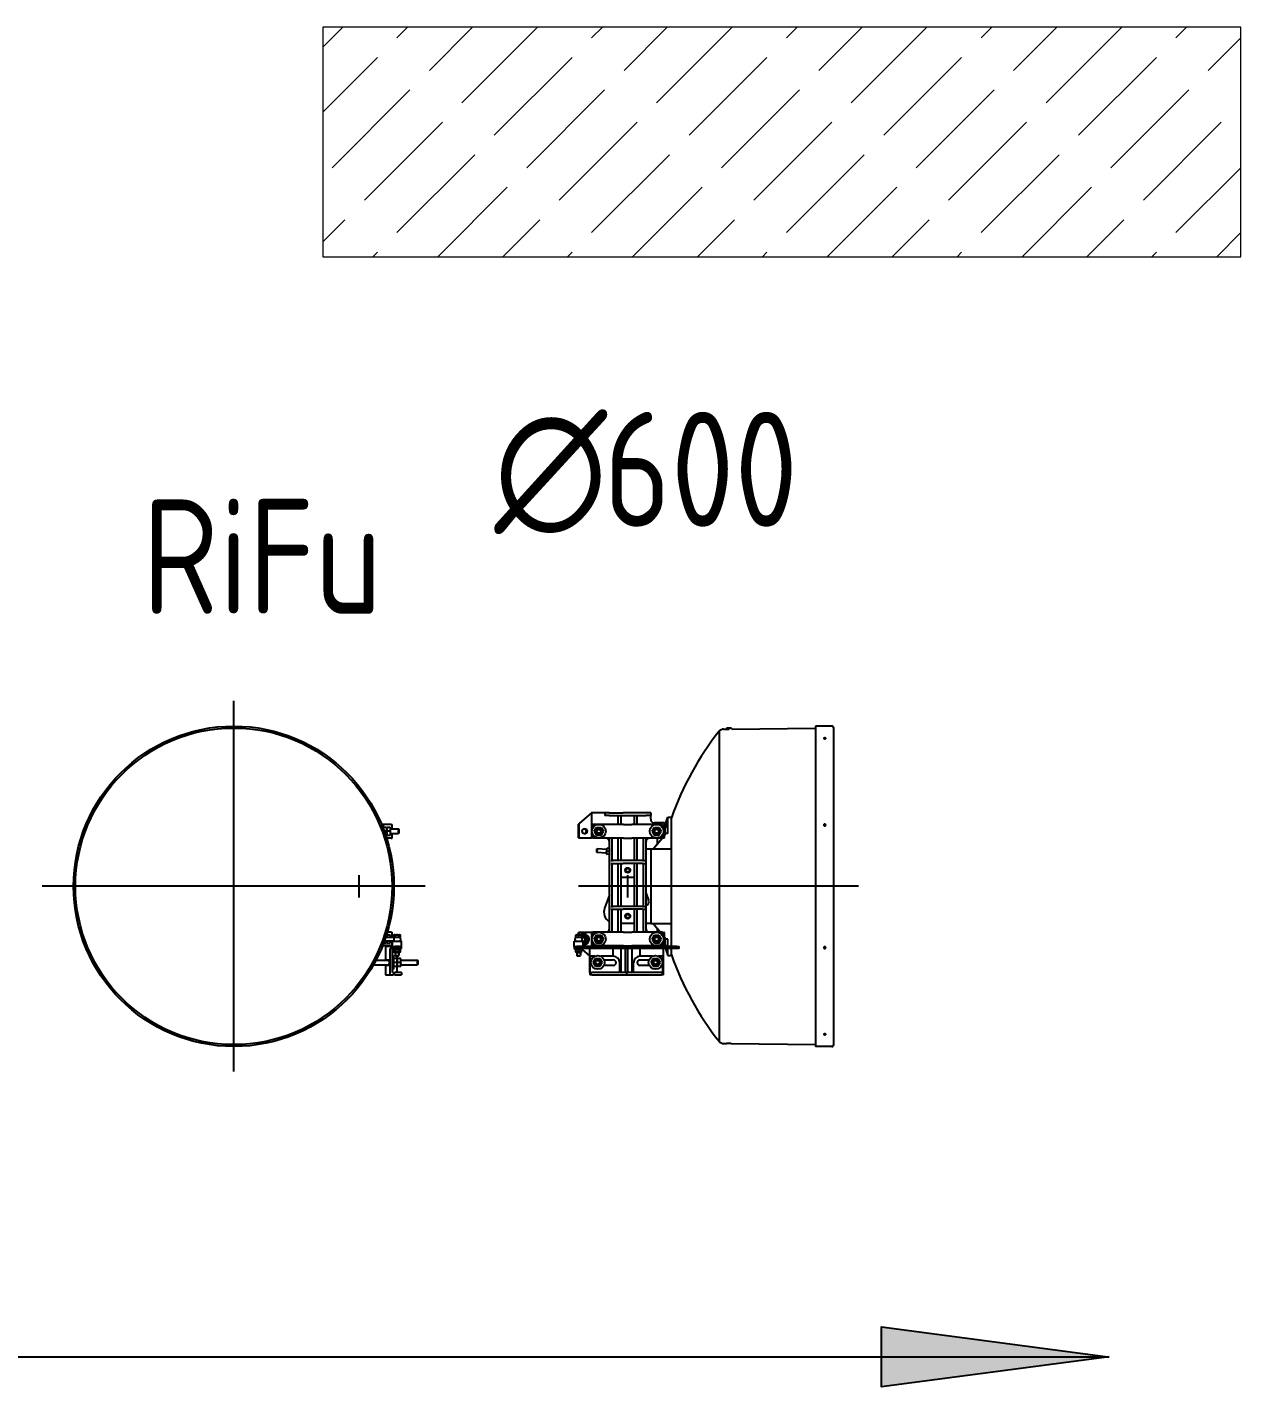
# Model space of a CAD drawing. Header units: millimetres. Extents: x -139278 to 641613, y -260926 to 217780.
# Drawn here: x 46823 to 49467, y 16620 to 19582 of the extents above; entities that cross this region are included whole.
import ezdxf

# ---------------------------------------------------------------- set-up
doc = ezdxf.new("R2010")
doc.units = ezdxf.units.MM
doc.layers.add('00_Legende', color=7, linetype='Continuous', lineweight=18)
doc.styles.add('ISOCP', font='ISOCP', dxfattribs={"width": 0.9})

msp = doc.modelspace()

# ---------------------------------------------------------------- hatches: boundary and pattern name
h = msp.add_hatch(color=256)
h.paths.add_polyline_path([(48684.019, 16619.988), (48684.019, 16685.288), (49176.9, 16685.288), (49179.719, 16685.288)])
h.paths.add_polyline_path([(49176.9, 16685.288), (48684.019, 16685.288), (48684.019, 16750.588)])
at = {"layer": '00_Legende'}
h = msp.add_hatch(dxfattribs=at)
h.set_pattern_fill('ACAD_ISO02W100', color=256, scale=20, angle=45, style=0)
h.set_pattern_definition([(45, (39284.24, 749.76), (-70.7107, 70.7107), [240, -60])])
h.paths.add_polyline_path([(49466.744, 19582.262), (47466.744, 19582.262), (47466.744, 19082.262), (49466.744, 19082.262)])

# ---------------------------------------------------------------- linework, layer by layer
for p, q in [((47272.713, 17306.637), (47272.713, 18114.473)), ((48330.105, 18048.133), (48330.105, 17372.712)), ((48339.583, 18052.923), (48346.5, 18052.989)), ((48345.59, 18053), (48345.59, 18053.5)), ((48352.803, 18053), (48345.59, 18053)), ((48346.64, 18052.988), (48346.64, 18053)), ((48356.09, 18055), (48347.09, 18055)), ((48351.5, 18053), (48351.5, 18053)), ((48357.589, 18053.095), (48540, 18054.838)), ((48357.59, 18053.095), (48357.59, 18053.5)), ((48540, 18059.422), (48540, 17843.979)), ((48575.943, 18059.422), (48540, 18059.422)), ((48579.998, 17365.477), (48579.998, 18055.368)), ((48052.059, 17870.422), (48025.421, 17847.061)), ((48052.861, 17870.422), (48052.059, 17870.422)), ((48052.861, 17821.922), (48052.861, 17870.422)), ((48081.059, 17870.422), (48052.861, 17870.422)), ((48081.059, 17870.422), (48081.059, 17864.422)), ((48090.916, 17870.422), (48081.059, 17870.422)), ((48090.916, 17864.422), (48081.059, 17864.422)), ((48090.916, 17870.422), (48121.417, 17870.422)), ((48090.916, 17864.422), (48121.417, 17864.422)), ((48110.459, 17845.422), (48110.459, 17864.422)), ((48116.459, 17845.422), (48116.459, 17864.422)), ((48140.701, 17870.422), (48121.417, 17870.422)), ((48121.417, 17864.422), (48140.701, 17864.422)), ((48171.203, 17870.422), (48140.701, 17870.422)), ((48140.701, 17864.422), (48171.203, 17864.422)), ((48145.659, 17845.422), (48145.659, 17864.422)), ((48151.659, 17845.422), (48151.659, 17864.422)), ((48181.059, 17870.422), (48171.203, 17870.422)), ((48181.059, 17864.422), (48171.203, 17864.422)), ((48181.059, 17870.422), (48181.059, 17864.422)), ((48181.059, 17856.422), (48181.059, 17864.422)), ((47595.713, 17845.422), (47594.546, 17845.422)), ((47595.713, 17845.422), (47598.213, 17845.422)), ((47595.713, 17842.604), (47595.713, 17845.422)), ((47615.602, 17845.422), (47598.213, 17845.422)), ((47598.213, 17845.422), (47598.213, 17836.322)), ((47598.213, 17838.072), (47598.705, 17838.925)), ((47598.705, 17838.925), (47599.465, 17838.925)), ((47604.962, 17838.925), (47599.465, 17838.925)), ((47604.962, 17838.925), (47605.721, 17838.925)), ((47606.213, 17838.072), (47605.721, 17838.925)), ((47606.213, 17838.072), (47606.705, 17838.925)), ((47606.213, 17822.772), (47606.213, 17838.072)), ((47606.213, 17822.772), (47606.213, 17838.072)), ((47606.705, 17838.925), (47607.465, 17838.925)), ((47612.962, 17838.925), (47607.465, 17838.925)), ((47612.962, 17838.925), (47613.721, 17838.925)), ((47614.213, 17838.072), (47613.721, 17838.925)), ((47614.213, 17822.772), (47614.213, 17838.072)), ((47614.213, 17835.422), (47631.463, 17835.422)), ((47615.602, 17845.422), (47618.013, 17845.422)), ((47618.013, 17835.422), (47618.013, 17845.422)), ((47632.213, 17834.672), (47631.463, 17835.422)), ((47631.463, 17825.422), (47631.463, 17835.422)), ((47632.213, 17834.672), (47632.213, 17826.172)), ((48025.421, 17847.061), (48023.832, 17845.668)), ((48023.832, 17815.922), (48023.832, 17845.668)), ((48025.421, 17815.922), (48025.421, 17847.061)), ((48084.932, 17845.422), (48055.059, 17845.422)), ((48055.059, 17837.906), (48055.059, 17845.422)), ((48058.242, 17830.422), (48063.151, 17838.925)), ((48063.151, 17838.925), (48072.968, 17838.925)), ((48072.968, 17838.925), (48077.877, 17830.422)), ((48089.932, 17845.422), (48084.932, 17845.422)), ((48122.059, 17845.422), (48089.932, 17845.422)), ((48122.059, 17845.422), (48140.059, 17845.422)), ((48172.187, 17845.422), (48140.059, 17845.422)), ((48177.187, 17845.422), (48172.187, 17845.422)), ((48207.059, 17845.422), (48177.187, 17845.422)), ((48184.242, 17830.422), (48189.151, 17838.925)), ((48211.059, 17848.422), (48189.059, 17848.422)), ((48189.151, 17838.925), (48198.968, 17838.925)), ((48198.968, 17838.925), (48203.877, 17830.422)), ((48207.059, 17837.906), (48207.059, 17845.422)), ((48211.059, 17815.922), (48211.059, 17848.422)), ((48211.059, 17843.922), (48212.667, 17843.922)), ((48212.667, 17843.922), (48218.059, 17860.922)), ((48212.667, 17822.808), (48212.667, 17843.922)), ((48218.059, 17825.493), (48218.059, 17860.922)), ((48218.059, 17860.922), (48223.436, 17860.922)), ((48223.436, 17860.922), (48223.436, 17860.733)), ((48226.059, 17860.733), (48223.436, 17860.733)), ((48226.059, 17825.493), (48226.059, 17860.733)), ((48540, 17843.979), (48540, 17361.422)), ((47604.962, 17830.422), (47600.434, 17830.422)), ((47603.424, 17821.92), (47604.962, 17821.92)), ((47604.962, 17821.92), (47605.721, 17821.92)), ((47615.602, 17815.422), (47605.544, 17815.422)), ((47606.213, 17822.772), (47605.721, 17821.92)), ((47606.213, 17822.772), (47606.705, 17821.92)), ((47606.705, 17821.92), (47607.465, 17821.92)), ((47612.962, 17830.422), (47607.465, 17830.422)), ((47607.465, 17821.92), (47612.962, 17821.92)), ((47612.962, 17821.92), (47613.721, 17821.92)), ((47614.213, 17822.772), (47613.721, 17821.92)), ((47614.213, 17825.422), (47631.463, 17825.422)), ((47615.602, 17815.422), (47618.013, 17815.422)), ((47618.013, 17815.422), (47618.013, 17825.422)), ((47632.213, 17826.172), (47631.463, 17825.422)), ((48023.832, 17815.922), (48025.421, 17815.922)), ((48025.421, 17815.922), (48052.163, 17815.922)), ((48055.059, 17821.922), (48052.163, 17821.922)), ((48052.163, 17821.922), (48052.163, 17815.922)), ((48055.059, 17815.922), (48052.163, 17815.922)), ((48055.059, 17815.422), (48055.059, 17822.939)), ((48084.932, 17815.422), (48055.059, 17815.422)), ((48058.242, 17830.422), (48063.151, 17821.92)), ((48063.151, 17821.92), (48072.968, 17821.92)), ((48072.968, 17821.92), (48077.877, 17830.422)), ((48089.932, 17815.422), (48084.932, 17815.422)), ((48122.059, 17815.422), (48089.932, 17815.422)), ((48091.059, 17610.422), (48091.059, 17815.422)), ((48097.059, 17766.422), (48097.059, 17815.422)), ((48110.459, 17766.422), (48110.459, 17815.422)), ((48116.459, 17766.422), (48116.459, 17815.422)), ((48122.059, 17815.422), (48140.059, 17815.422)), ((48172.187, 17815.422), (48140.059, 17815.422)), ((48145.659, 17766.422), (48145.659, 17815.422)), ((48151.659, 17766.422), (48151.659, 17815.422)), ((48165.059, 17766.422), (48165.059, 17815.422)), ((48171.059, 17610.422), (48171.059, 17815.422)), ((48177.187, 17815.422), (48172.187, 17815.422)), ((48207.059, 17815.422), (48177.187, 17815.422)), ((48184.242, 17830.422), (48189.151, 17821.92)), ((48206.462, 17815.422), (48186.216, 17791.322)), ((48189.151, 17821.92), (48198.968, 17821.92)), ((48196.059, 17803.039), (48196.059, 17815.422)), ((48198.968, 17821.92), (48203.877, 17830.422)), ((48207.059, 17815.422), (48207.059, 17822.939)), ((48210.059, 17821.922), (48207.059, 17821.922)), ((48207.059, 17815.922), (48210.059, 17815.922)), ((48210.059, 17815.922), (48210.059, 17821.922)), ((48210.059, 17815.922), (48211.059, 17815.922)), ((48214.922, 17825.493), (48211.059, 17820.895)), ((48218.059, 17825.493), (48214.922, 17825.493)), ((48226.059, 17791.322), (48226.059, 17825.493)), ((48063.434, 17784.909), (48063.923, 17791.892)), ((48063.434, 17784.909), (48063.898, 17784.375)), ((48064.456, 17792.356), (48063.898, 17784.375)), ((48084.648, 17782.924), (48063.898, 17784.375)), ((48063.923, 17791.892), (48064.456, 17792.356)), ((48085.206, 17790.905), (48064.456, 17792.356)), ((48084.532, 17781.278), (48085.321, 17792.551)), ((48084.532, 17781.278), (48084.964, 17780.394)), ((48084.964, 17780.394), (48085.543, 17780.354)), ((48085.321, 17792.551), (48085.871, 17793.366)), ((48089.887, 17780.05), (48085.543, 17780.354)), ((48085.871, 17793.366), (48086.45, 17793.326)), ((48090.341, 17786.536), (48085.996, 17786.84)), ((48090.794, 17793.022), (48086.45, 17793.326)), ((48089.887, 17780.05), (48090.467, 17780.01)), ((48091.017, 17780.825), (48090.467, 17780.01)), ((48090.794, 17793.022), (48091.059, 17793.003)), ((48091.059, 17781.434), (48090.818, 17777.982)), ((48091.059, 17777.965), (48090.818, 17777.982)), ((48181.059, 17791.322), (48171.059, 17791.322)), ((48181.059, 17791.322), (48181.059, 17629.522)), ((48226.059, 17791.322), (48181.059, 17791.322)), ((48226.059, 17629.522), (48226.059, 17791.322)), ((48094.078, 17766.422), (48094.059, 17766.422)), ((48094.059, 17760.422), (48094.078, 17760.422)), ((48094.078, 17766.422), (48099.22, 17766.422)), ((48094.078, 17760.422), (48099.22, 17760.422)), ((48097.059, 17666.422), (48097.059, 17760.422)), ((48121.417, 17766.422), (48099.22, 17766.422)), ((48099.22, 17760.422), (48121.417, 17760.422)), ((48110.459, 17666.422), (48110.459, 17760.422)), ((48116.459, 17666.422), (48116.459, 17760.422)), ((48140.701, 17766.422), (48121.417, 17766.422)), ((48140.701, 17760.422), (48121.417, 17760.422)), ((48162.899, 17766.422), (48140.701, 17766.422)), ((48162.899, 17760.422), (48140.701, 17760.422)), ((48145.659, 17666.422), (48145.659, 17760.422)), ((48151.659, 17666.422), (48151.659, 17760.422)), ((48162.899, 17766.422), (48168.041, 17766.422)), ((48162.899, 17760.422), (48168.041, 17760.422)), ((48165.059, 17666.422), (48165.059, 17760.422)), ((48168.059, 17766.422), (48168.041, 17766.422)), ((48168.059, 17760.422), (48168.041, 17760.422)), ((47545.285, 17734.44), (47545.285, 17686.405)), ((48116.459, 17730.422), (48145.659, 17730.422)), ((48130.452, 17734.44), (48130.452, 17686.405)), ((47690.017, 17710.422), (46855.41, 17710.422)), ((48634.057, 17710.422), (48023.832, 17710.422)), ((48091.059, 17691.9), (48080.567, 17663.073)), ((48171.059, 17694.587), (48176.238, 17680.503)), ((48094.078, 17666.422), (48094.059, 17666.422)), ((48094.059, 17660.422), (48094.078, 17660.422)), ((48094.078, 17666.422), (48099.22, 17666.422)), ((48094.078, 17660.422), (48099.22, 17660.422)), ((48097.059, 17610.422), (48097.059, 17660.422)), ((48121.417, 17666.422), (48099.22, 17666.422)), ((48099.22, 17660.422), (48121.417, 17660.422)), ((48110.459, 17610.422), (48110.459, 17660.422)), ((48116.459, 17610.422), (48116.459, 17660.422)), ((48140.701, 17666.422), (48121.417, 17666.422)), ((48140.701, 17660.422), (48121.417, 17660.422)), ((48162.899, 17666.422), (48140.701, 17666.422)), ((48162.899, 17660.422), (48140.701, 17660.422)), ((48145.659, 17610.422), (48145.659, 17660.422)), ((48151.659, 17610.422), (48151.659, 17660.422)), ((48162.899, 17666.422), (48168.041, 17666.422)), ((48162.899, 17660.422), (48168.041, 17660.422)), ((48165.059, 17610.422), (48165.059, 17660.422)), ((48168.059, 17666.422), (48168.041, 17666.422)), ((48168.059, 17660.422), (48168.041, 17660.422)), ((48116.459, 17630.422), (48145.659, 17630.422)), ((48181.059, 17629.522), (48171.059, 17629.522)), ((48181.059, 17629.522), (48226.059, 17629.522)), ((48186.216, 17629.522), (48202.262, 17610.422)), ((48226.059, 17595.352), (48226.059, 17629.522)), ((47621.531, 17598.923), (47603.423, 17598.923)), ((47605.067, 17603.925), (47605.721, 17603.925)), ((47606.213, 17603.072), (47605.721, 17603.925)), ((47606.213, 17603.072), (47606.705, 17603.925)), ((47606.213, 17598.923), (47606.213, 17603.072)), ((47606.213, 17603.072), (47606.213, 17598.923)), ((47606.705, 17603.925), (47607.465, 17603.925)), ((47615.602, 17610.422), (47607.08, 17610.422)), ((47612.962, 17603.925), (47607.465, 17603.925)), ((47612.962, 17603.925), (47613.721, 17603.925)), ((47614.213, 17603.072), (47613.721, 17603.925)), ((47614.213, 17598.923), (47614.213, 17603.072)), ((47614.213, 17600.422), (47620.952, 17600.422)), ((47615.602, 17610.422), (47618.013, 17610.422)), ((47618.013, 17600.422), (47618.013, 17610.422)), ((47621.959, 17604.473), (47620.952, 17603.892)), ((47620.952, 17599.773), (47620.952, 17603.892)), ((47620.952, 17599.773), (47624.702, 17599.773)), ((47635.22, 17599.173), (47621.681, 17599.173)), ((47621.959, 17604.473), (47628.459, 17604.473)), ((47622.759, 17599.773), (47622.759, 17599.173)), ((47624.702, 17599.773), (47624.702, 17603.892)), ((47624.702, 17599.773), (47632.216, 17599.773)), ((47628.459, 17604.473), (47634.959, 17604.473)), ((47632.216, 17599.773), (47632.216, 17603.892)), ((47632.216, 17599.773), (47635.967, 17599.773)), ((47634.159, 17599.773), (47634.159, 17599.173)), ((47634.959, 17604.473), (47635.967, 17603.892)), ((47635.237, 17599.173), (47635.22, 17599.173)), ((47635.967, 17599.773), (47635.967, 17603.892)), ((48023.628, 17599.173), (48017.327, 17599.173)), ((48017.605, 17604.473), (48030.605, 17604.473)), ((48017.605, 17604.473), (48017.605, 17603.892)), ((48017.605, 17599.773), (48017.605, 17603.892)), ((48017.605, 17599.773), (48024.105, 17599.773)), ((48018.405, 17599.773), (48018.405, 17599.173)), ((48030.883, 17599.173), (48023.628, 17599.173)), ((48025.421, 17609.922), (48023.832, 17609.922)), ((48023.832, 17604.473), (48023.832, 17609.922)), ((48024.105, 17599.773), (48024.105, 17603.892)), ((48024.105, 17599.773), (48030.605, 17599.773)), ((48052.163, 17609.922), (48025.421, 17609.922)), ((48025.421, 17604.473), (48025.421, 17609.922)), ((48029.805, 17599.773), (48029.805, 17599.173)), ((48030.605, 17604.473), (48030.605, 17603.892)), ((48030.605, 17599.773), (48030.605, 17603.892)), ((48031.033, 17598.923), (48034.332, 17598.923)), ((48034.832, 17603.423), (48034.79, 17603.423)), ((48034.935, 17602.412), (48035.241, 17602.412)), ((48035.297, 17606.423), (48034.945, 17606.423)), ((48041.141, 17598.21), (48041.447, 17598.21)), ((48055.059, 17609.922), (48052.163, 17609.922)), ((48052.163, 17609.922), (48052.163, 17603.922)), ((48052.163, 17603.922), (48055.059, 17603.922)), ((48052.861, 17579.673), (48052.861, 17603.922)), ((48084.932, 17610.422), (48055.059, 17610.422)), ((48055.059, 17602.906), (48055.059, 17610.422)), ((48058.242, 17595.422), (48063.151, 17603.925)), ((48063.151, 17603.925), (48072.968, 17603.925)), ((48072.968, 17603.925), (48077.877, 17595.422)), ((48089.932, 17610.422), (48084.932, 17610.422)), ((48122.059, 17610.422), (48089.932, 17610.422)), ((48122.059, 17610.422), (48140.059, 17610.422)), ((48172.187, 17610.422), (48140.059, 17610.422)), ((48177.187, 17610.422), (48172.187, 17610.422)), ((48207.059, 17610.422), (48177.187, 17610.422)), ((48184.242, 17595.422), (48189.151, 17603.925)), ((48189.151, 17603.925), (48198.968, 17603.925)), ((48196.059, 17610.422), (48196.059, 17617.805)), ((48198.968, 17603.925), (48203.877, 17595.422)), ((48207.059, 17602.906), (48207.059, 17610.422)), ((48207.059, 17609.922), (48210.059, 17609.922)), ((48207.059, 17603.922), (48210.059, 17603.922)), ((48210.059, 17609.922), (48210.059, 17603.922)), ((48211.059, 17609.922), (48210.059, 17609.922)), ((48211.059, 17579.673), (48211.059, 17609.922)), ((48211.059, 17599.95), (48214.922, 17595.352)), ((48212.667, 17579.673), (48212.667, 17598.037)), ((47596.598, 17580.422), (47598.213, 17580.422)), ((47598.213, 17584.523), (47598.213, 17580.422)), ((47615.602, 17580.422), (47598.213, 17580.422)), ((47599.131, 17586.92), (47599.465, 17586.92)), ((47599.465, 17586.92), (47604.962, 17586.92)), ((47621.531, 17590.923), (47600.617, 17590.923)), ((47603.459, 17579.673), (47603.459, 17550.173)), ((47618.459, 17579.673), (47603.459, 17579.673)), ((47604.962, 17586.92), (47605.721, 17586.92)), ((47606.213, 17587.772), (47605.721, 17586.92)), ((47606.213, 17587.772), (47606.213, 17590.923)), ((47606.213, 17590.923), (47606.213, 17587.772)), ((47606.213, 17587.772), (47606.705, 17586.92)), ((47606.705, 17586.92), (47607.465, 17586.92)), ((47607.465, 17586.92), (47612.962, 17586.92)), ((47612.962, 17586.92), (47613.721, 17586.92)), ((47613.518, 17517.673), (47613.518, 17574.673)), ((47619.652, 17574.673), (47613.518, 17574.673)), ((47614.213, 17587.772), (47613.721, 17586.92)), ((47614.213, 17587.772), (47614.213, 17590.923)), ((47614.213, 17590.422), (47618.459, 17590.422)), ((47615.602, 17580.422), (47618.013, 17580.422)), ((47618.013, 17580.422), (47618.013, 17590.422)), ((47618.459, 17590.673), (47638.459, 17590.673)), ((47618.459, 17579.673), (47618.459, 17590.673)), ((47619.214, 17579.673), (47618.459, 17579.673)), ((47618.618, 17522.673), (47618.618, 17574.673)), ((47619.652, 17579.673), (47619.214, 17579.673)), ((47619.652, 17579.673), (47624.553, 17579.673)), ((47624.553, 17574.673), (47619.652, 17574.673)), ((47620.459, 17573.073), (47620.459, 17574.673)), ((47636.459, 17573.073), (47620.459, 17573.073)), ((47622.809, 17573.073), (47620.952, 17572.001)), ((47620.952, 17567.646), (47620.952, 17572.001)), ((47622.809, 17566.573), (47620.952, 17567.646)), ((47622.809, 17566.573), (47634.109, 17566.573)), ((47624.459, 17566.573), (47624.459, 17559.94)), ((47633.459, 17579.673), (47624.553, 17579.673)), ((47633.459, 17574.673), (47624.553, 17574.673)), ((47624.705, 17567.646), (47624.705, 17572.001)), ((47632.213, 17567.646), (47632.213, 17572.001)), ((47632.459, 17566.573), (47632.459, 17559.94)), ((47633.459, 17579.673), (47638.459, 17579.673)), ((47638.459, 17574.673), (47633.459, 17574.673)), ((47634.109, 17573.073), (47635.967, 17572.001)), ((47634.109, 17566.573), (47635.967, 17567.646)), ((47635.967, 17567.646), (47635.967, 17572.001)), ((47636.459, 17573.073), (47636.459, 17574.673)), ((47638.459, 17579.673), (47638.459, 17590.673)), ((47638.459, 17574.673), (47638.459, 17579.673)), ((48014.105, 17579.673), (48014.105, 17590.673)), ((48014.105, 17590.673), (48024.105, 17590.673)), ((48014.105, 17579.673), (48019.105, 17579.673)), ((48014.105, 17579.673), (48014.105, 17574.673)), ((48019.105, 17574.673), (48014.105, 17574.673)), ((48016.105, 17573.073), (48016.105, 17574.673)), ((48024.105, 17573.073), (48016.105, 17573.073)), ((48018.455, 17573.073), (48017.603, 17572.582)), ((48017.603, 17572.582), (48017.603, 17572.001)), ((48017.603, 17567.646), (48017.603, 17572.001)), ((48017.603, 17567.646), (48017.603, 17567.065)), ((48018.455, 17566.573), (48017.603, 17567.065)), ((48018.455, 17566.573), (48029.755, 17566.573)), ((48238.105, 17579.673), (48019.105, 17579.673)), ((48238.105, 17574.673), (48019.105, 17574.673)), ((48020.105, 17566.573), (48020.105, 17559.94)), ((48024.105, 17590.673), (48034.105, 17590.673)), ((48032.105, 17573.073), (48024.105, 17573.073)), ((48024.105, 17567.646), (48024.105, 17572.001)), ((48028.105, 17566.573), (48028.105, 17559.94)), ((48029.755, 17573.073), (48030.607, 17572.582)), ((48029.755, 17566.573), (48030.607, 17567.065)), ((48030.607, 17572.582), (48030.607, 17572.001)), ((48030.607, 17567.646), (48030.607, 17572.001)), ((48030.607, 17567.646), (48030.607, 17567.065)), ((48031.033, 17590.923), (48034.332, 17590.923)), ((48031.932, 17573.073), (48048.605, 17558.452)), ((48032.105, 17573.073), (48032.105, 17574.673)), ((48034.105, 17579.673), (48034.105, 17590.673)), ((48034.105, 17587.435), (48034.187, 17587.435)), ((48034.832, 17586.423), (48034.79, 17586.423)), ((48035.297, 17583.423), (48034.945, 17583.423)), ((48040.92, 17590.721), (48040.614, 17590.721)), ((48048.605, 17522.673), (48048.605, 17574.673)), ((48055.059, 17580.422), (48055.059, 17587.939)), ((48084.932, 17580.422), (48055.059, 17580.422)), ((48058.242, 17595.422), (48063.151, 17586.92)), ((48063.151, 17586.92), (48072.968, 17586.92)), ((48072.968, 17586.92), (48077.877, 17595.422)), ((48089.932, 17580.422), (48084.932, 17580.422)), ((48122.059, 17580.422), (48089.932, 17580.422)), ((48099.103, 17558.173), (48099.103, 17574.673)), ((48110.459, 17579.673), (48110.459, 17580.422)), ((48116.459, 17579.673), (48116.459, 17580.422)), ((48116.75, 17522.673), (48116.75, 17574.673)), ((48122.059, 17580.422), (48140.059, 17580.422)), ((48126.105, 17522.673), (48126.105, 17574.673)), ((48131.105, 17522.673), (48131.105, 17574.673)), ((48172.187, 17580.422), (48140.059, 17580.422)), ((48140.459, 17522.673), (48140.459, 17574.673)), ((48145.659, 17579.673), (48145.659, 17580.422)), ((48151.659, 17579.673), (48151.659, 17580.422)), ((48158.107, 17558.173), (48158.107, 17574.673)), ((48177.187, 17580.422), (48172.187, 17580.422)), ((48207.059, 17580.422), (48177.187, 17580.422)), ((48184.242, 17595.422), (48189.151, 17586.92)), ((48189.151, 17586.92), (48198.968, 17586.92)), ((48198.968, 17586.92), (48203.877, 17595.422)), ((48207.059, 17580.422), (48207.059, 17587.939)), ((48208.605, 17522.673), (48208.605, 17574.673)), ((48213.38, 17574.673), (48218.059, 17559.922)), ((48218.059, 17595.352), (48214.922, 17595.352)), ((48218.059, 17579.673), (48218.059, 17595.352)), ((48218.059, 17559.922), (48218.059, 17574.673)), ((48226.059, 17579.673), (48226.059, 17595.352)), ((48226.059, 17560.112), (48226.059, 17574.673)), ((48238.105, 17579.673), (48243.105, 17579.673)), ((48243.105, 17574.673), (48238.105, 17574.673)), ((48243.105, 17574.673), (48243.105, 17579.673)), ((47577.091, 17539.673), (47611.299, 17539.673)), ((47582.489, 17549.673), (47610.983, 17549.673)), ((47603.459, 17549.673), (47603.459, 17550.173)), ((47603.459, 17550.173), (47610.501, 17550.173)), ((47603.459, 17538.173), (47603.459, 17539.673)), ((47610.47, 17538.175), (47603.459, 17538.173)), ((47603.459, 17538.173), (47603.459, 17517.673)), ((47610.531, 17538.175), (47610.47, 17538.175)), ((47618.618, 17559.673), (47620.959, 17559.673)), ((47620.959, 17559.673), (47620.959, 17529.673)), ((47620.959, 17552.323), (47621.451, 17553.176)), ((47620.959, 17537.023), (47621.451, 17536.171)), ((47621.451, 17553.176), (47622.211, 17553.176)), ((47627.708, 17553.176), (47622.211, 17553.176)), ((47627.708, 17544.673), (47622.211, 17544.673)), ((47624.459, 17559.94), (47632.459, 17559.94)), ((47625.226, 17559.173), (47624.459, 17559.94)), ((47625.226, 17559.173), (47631.692, 17559.173)), ((47627.708, 17553.176), (47628.467, 17553.176)), ((47628.459, 17553.176), (47628.459, 17559.173)), ((47628.959, 17552.323), (47628.467, 17553.176)), ((47628.959, 17537.023), (47628.467, 17536.171)), ((47628.959, 17552.323), (47629.451, 17553.176)), ((47628.959, 17537.023), (47628.959, 17552.323)), ((47628.959, 17537.023), (47628.959, 17552.323)), ((47628.959, 17537.023), (47629.451, 17536.171)), ((47629.451, 17553.176), (47630.211, 17553.176)), ((47635.708, 17553.176), (47630.211, 17553.176)), ((47635.708, 17544.673), (47630.211, 17544.673)), ((47631.692, 17559.173), (47632.459, 17559.94)), ((47635.708, 17553.176), (47636.467, 17553.176)), ((47636.959, 17552.323), (47636.467, 17553.176)), ((47636.959, 17537.023), (47636.467, 17536.171)), ((47636.959, 17537.023), (47636.959, 17552.323)), ((47636.959, 17549.673), (47673.209, 17549.673)), ((47636.959, 17539.673), (47673.209, 17539.673)), ((47673.209, 17539.673), (47673.209, 17549.673)), ((47673.959, 17548.923), (47673.209, 17549.673)), ((47673.959, 17540.423), (47673.209, 17539.673)), ((47673.959, 17548.923), (47673.959, 17540.423)), ((48020.872, 17559.173), (48020.105, 17559.94)), ((48020.105, 17559.94), (48028.105, 17559.94)), ((48020.872, 17559.173), (48027.338, 17559.173)), ((48027.338, 17559.173), (48028.105, 17559.94)), ((48049.397, 17522.673), (48049.397, 17558.173)), ((48059.067, 17558.173), (48049.397, 17558.173)), ((48055.787, 17544.673), (48060.696, 17553.176)), ((48055.787, 17544.673), (48060.696, 17536.171)), ((48060.696, 17553.176), (48070.514, 17553.176)), ((48070.514, 17553.176), (48075.422, 17544.673)), ((48070.514, 17536.171), (48075.422, 17544.673)), ((48099.605, 17558.173), (48072.143, 17558.173)), ((48099.604, 17538.173), (48079.124, 17538.174)), ((48079.56, 17550.173), (48099.604, 17550.173)), ((48113.605, 17522.673), (48113.605, 17544.173)), ((48143.605, 17522.673), (48143.605, 17544.173)), ((48185.067, 17558.173), (48157.605, 17558.173)), ((48157.606, 17550.173), (48177.65, 17550.173)), ((48178.086, 17538.174), (48157.606, 17538.173)), ((48181.787, 17544.673), (48186.696, 17553.176)), ((48181.787, 17544.673), (48186.696, 17536.171)), ((48186.696, 17553.176), (48196.514, 17553.176)), ((48196.514, 17553.176), (48201.422, 17544.673)), ((48196.514, 17536.171), (48201.422, 17544.673)), ((48207.813, 17558.173), (48198.143, 17558.173)), ((48207.813, 17522.673), (48207.813, 17558.173)), ((48218.059, 17559.922), (48223.436, 17559.922)), ((48223.436, 17560.112), (48223.436, 17559.922)), ((48223.436, 17560.112), (48226.059, 17560.112)), ((47603.459, 17517.673), (47613.518, 17517.673)), ((47613.518, 17517.673), (47619.366, 17517.673)), ((47618.618, 17529.673), (47620.959, 17529.673)), ((47619.366, 17522.673), (47618.618, 17522.673)), ((47619.366, 17522.673), (47624.281, 17522.673)), ((47624.281, 17517.673), (47619.366, 17517.673)), ((47621.451, 17536.171), (47622.211, 17536.171)), ((47622.211, 17536.171), (47627.708, 17536.171)), ((47638.459, 17522.673), (47624.281, 17522.673)), ((47624.281, 17517.673), (47638.459, 17517.673)), ((47627.708, 17536.171), (47628.467, 17536.171)), ((47628.459, 17522.673), (47628.459, 17536.171)), ((47629.451, 17536.171), (47630.211, 17536.171)), ((47630.211, 17536.171), (47635.708, 17536.171)), ((47635.708, 17536.171), (47636.467, 17536.171)), ((47638.459, 17522.673), (47638.459, 17517.673)), ((48048.605, 17522.673), (48048.605, 17517.673)), ((48048.605, 17522.673), (48052.687, 17522.673)), ((48052.687, 17517.673), (48048.605, 17517.673)), ((48128.605, 17522.673), (48052.687, 17522.673)), ((48052.687, 17517.673), (48128.605, 17517.673)), ((48060.696, 17536.171), (48070.514, 17536.171)), ((48204.523, 17522.673), (48128.605, 17522.673)), ((48128.605, 17522.673), (48128.605, 17517.673)), ((48128.605, 17517.673), (48204.523, 17517.673)), ((48186.696, 17536.171), (48196.514, 17536.171)), ((48204.523, 17522.673), (48208.605, 17522.673)), ((48208.605, 17517.673), (48204.523, 17517.673)), ((48208.605, 17517.673), (48208.605, 17522.673)), ((48339.583, 17367.922), (48346.5, 17367.856)), ((48356.5, 17367.76), (48540, 17366.007)), ((48563, 17361.422), (48540, 17361.422)), ((48575.943, 17361.422), (48571, 17361.422)), ((46789.819, 16685.288), (49179.719, 16685.288))]:
    msp.add_line(p, q)
at = {"flags": 128}
msp.add_lwpolyline([(49179.719, 16685.288), (48684.019, 16619.988), (48684.019, 16750.588), (49176.9, 16685.288)], dxfattribs=at)
for centre, radius in [((47272.713, 17710.422), 349), ((47272.713, 17710.422), 344.945), ((48068.059, 17830.422), 15), ((48068.059, 17830.422), 7.65), ((48068.059, 17830.422), 5), ((48068.059, 17830.422), 4.25), ((48194.059, 17830.422), 15), ((48194.059, 17830.422), 7.65), ((48194.059, 17830.422), 5), ((48194.059, 17830.422), 4.25), ((48131.059, 17745.422), 5.5), ((48131.059, 17745.422), 5.1), ((48131.059, 17745.422), 5), ((48131.059, 17745.422), 4.08), ((48131.059, 17645.422), 5.5), ((48131.059, 17645.422), 5.25), ((48131.059, 17645.422), 5), ((48131.059, 17645.422), 4.08), ((48068.059, 17595.422), 15), ((48068.059, 17595.422), 7.65), ((48068.059, 17595.422), 5), ((48068.059, 17595.422), 4.25), ((48194.059, 17595.422), 15), ((48194.059, 17595.422), 7.65), ((48194.059, 17595.422), 5), ((48194.059, 17595.422), 4.25), ((48065.605, 17544.673), 15), ((48065.605, 17544.673), 7.65), ((48065.605, 17544.673), 5), ((48065.605, 17544.673), 4.25), ((48191.605, 17544.673), 15), ((48191.605, 17544.673), 7.65), ((48191.605, 17544.673), 5), ((48191.605, 17544.673), 4.25)]:
    msp.add_circle(centre, radius)
for centre, radius, start, end in [((48853.345, 17635.981), 666.07, 141.772754, 160.351084), ((48339.698, 18040.923), 12, 90.547528, 143.072992), ((48347.09, 18053.5), 1.5, 90, 180), ((48348.226, 18395.527), 342.542, 269.711273, 270.547498), ((48356.09, 18053.5), 1.5, 0, 90), ((48575.943, 18055.368), 4.055, 0, 90), ((48189.059, 17856.422), 8, 180, 270), ((48560.261, 17842.276), 2.111, 88.947314, 153.628519), ((48559.989, 17842.147), 1.632, 10.643443, 152.096825), ((48559.999, 17841.331), 1.679, 35.493832, 132.693439), ((48560.339, 17842.276), 2.111, 26.371481, 91.052686), ((48083.059, 17807.922), 8, 0, 69.635865), ((48179.059, 17807.922), 8, 110.364135, 180), ((48104.059, 17654.522), 25, 160, 238.667749), ((48166.853, 17677.052), 10, 294.876056, 20.19), ((47628.459, 17594.923), 8, 147.910049, 150.247684), ((47628.459, 17594.923), 8, 327.910049, 32.089951), ((48024.105, 17594.923), 8, 147.910049, 212.089951), ((48024.105, 17594.923), 8, 327.910049, 32.089951), ((48083.059, 17617.922), 8, 290.364135, 0), ((48179.059, 17617.922), 8, 180, 249.635865), ((47628.459, 17594.923), 8, 209.752316, 212.089951), ((48560.3, 17578.633), 2.174, 207.424167, 332.575833), ((48559.98, 17578.69), 1.62, 207.801047, 270.728525), ((48559.997, 17579.511), 1.675, 227.305683, 270.116771), ((48560.028, 17579.461), 1.626, 269.019773, 325.44217), ((48560.059, 17578.619), 1.55, 267.834482, 351.748389), ((48099.604, 17544.173), 6, 270, 90), ((48099.605, 17544.173), 14, 0, 90), ((48157.605, 17544.173), 14, 90, 180), ((48157.606, 17544.173), 6, 90, 270), ((48853.345, 17784.864), 666.07, 199.648916, 218.227246), ((48339.698, 17379.921), 12, 216.927008, 269.452472), ((48348.226, 17025.199), 342.661, 88.616363, 90.288581), ((48567, 17012.445), 349, 89.3433, 90.6567), ((48575.943, 17365.477), 4.055, 270, 0)]:
    msp.add_arc(centre, radius, start, end)
msp.add_ellipse((48037.084, 17830.422), major_axis=(0, 5.5), ratio=0.98009831)
for centre, major_axis, ratio, start_param, end_param in [((48035.496, 17830.422), (0, 5.5), 0.98009831, 3.28943513, 6.13534283), ((47621.548, 17594.923), (0, 4), 0.07038803, 0.12252512, 3.01906753), ((48034.945, 17594.923), (0, 11.5), 0.99751969, 4.6374806, 6.87409399), ((48034.79, 17594.923), (0, 8.5), 0.99751969, 3.0607274, 6.79937019), ((48034.332, 17594.923), (0, 5.65), 0.99751969, 4.6419427, 7.00256836), ((48034.332, 17594.923), (0, 4), 0.99751969, 4.6419427, 6.28318531), ((48034.832, 17594.923), (0, 8.5), 0.99751969, 3.14159265, 6.28318531), ((48035.297, 17594.923), (0, 11.5), 0.99751969, 4.6374806, 6.28318531), ((48034.332, 17594.923), (0, 5.65), 0.99751969, 3.10123728, 4.6419427), ((48034.945, 17594.923), (0, 11.5), 0.99751969, 3.06832325, 4.6374806), ((48034.332, 17594.923), (0, 4), 0.99751969, 3.14159265, 4.6419427), ((48035.297, 17594.923), (0, 11.5), 0.99751969, 3.14159265, 4.6374806), ((47610.501, 17544.173), (0, 6), 0.20118343, 3.1166023, 6.28318531)]:
    msp.add_ellipse(centre, major_axis=major_axis, ratio=ratio, start_param=start_param, end_param=end_param)
for points, knots in [([(48560.3, 18033.654), (48560.432, 18033.654), (48560.568, 18033.649), (48560.84, 18033.629), (48560.975, 18033.614), (48561.233, 18033.574), (48561.357, 18033.548), (48561.587, 18033.49), (48561.692, 18033.457), (48561.878, 18033.386), (48561.966, 18033.346), (48562.12, 18033.259), (48562.187, 18033.212), (48562.294, 18033.114), (48562.334, 18033.062), (48562.388, 18032.959), (48562.4, 18032.907), (48562.4, 18032.806), (48562.388, 18032.754), (48562.334, 18032.65), (48562.294, 18032.598), (48562.187, 18032.498), (48562.12, 18032.45), (48561.966, 18032.362), (48561.878, 18032.321), (48561.692, 18032.249), (48561.587, 18032.215), (48561.357, 18032.156), (48561.233, 18032.13), (48560.975, 18032.088), (48560.84, 18032.072), (48560.568, 18032.052), (48560.432, 18032.047), (48560.168, 18032.047), (48560.032, 18032.052), (48559.761, 18032.072), (48559.626, 18032.088), (48559.367, 18032.13), (48559.243, 18032.156), (48559.014, 18032.215), (48558.909, 18032.249), (48558.722, 18032.321), (48558.635, 18032.362), (48558.48, 18032.45), (48558.414, 18032.498), (48558.307, 18032.598), (48558.266, 18032.65), (48558.213, 18032.754), (48558.2, 18032.806), (48558.2, 18032.907), (48558.213, 18032.959), (48558.266, 18033.062), (48558.307, 18033.114), (48558.414, 18033.212), (48558.48, 18033.259), (48558.635, 18033.346), (48558.722, 18033.386), (48558.909, 18033.457), (48559.014, 18033.49), (48559.243, 18033.548), (48559.367, 18033.574), (48559.626, 18033.614), (48559.761, 18033.629), (48560.032, 18033.649), (48560.168, 18033.654), (48560.3, 18033.654)], [0, 0, 0, 0, 0.39552206, 0.39552206, 0.79104411, 0.79104411, 1.18656617, 1.18656617, 1.58208822, 1.58208822, 1.97761028, 1.97761028, 2.37313233, 2.37313233, 2.76865439, 2.76865439, 3.16417645, 3.16417645, 3.5596985, 3.5596985, 3.95522056, 3.95522056, 4.35074261, 4.35074261, 4.74626467, 4.74626467, 5.14178673, 5.14178673, 5.53730878, 5.53730878, 5.93283084, 5.93283084, 6.32835289, 6.32835289, 6.72387495, 6.72387495, 7.119397, 7.119397, 7.51491906, 7.51491906, 7.91044112, 7.91044112, 8.30596317, 8.30596317, 8.70148523, 8.70148523, 9.09700728, 9.09700728, 9.49252934, 9.49252934, 9.88805139, 9.88805139, 10.28357345, 10.28357345, 10.67909551, 10.67909551, 11.07461756, 11.07461756, 11.47013962, 11.47013962, 11.86566167, 11.86566167, 12.26118373, 12.26118373, 12.65670578, 12.65670578, 12.65670578, 12.65670578]), ([(48215.417, 17840.695), (48215.366, 17840.546), (48215.312, 17840.398), (48215.206, 17840.119), (48215.153, 17839.987), (48215.052, 17839.749), (48215.003, 17839.642), (48214.913, 17839.461), (48214.872, 17839.386), (48214.799, 17839.269), (48214.764, 17839.223), (48214.704, 17839.163), (48214.678, 17839.15), (48214.635, 17839.158), (48214.619, 17839.179), (48214.598, 17839.254), (48214.593, 17839.307), (48214.593, 17839.438), (48214.598, 17839.519), (48214.619, 17839.713), (48214.635, 17839.826), (48214.678, 17840.075), (48214.704, 17840.212), (48214.764, 17840.499), (48214.799, 17840.65), (48214.872, 17840.954), (48214.913, 17841.116), (48215.003, 17841.453), (48215.052, 17841.627), (48215.153, 17841.975), (48215.206, 17842.149), (48215.312, 17842.486), (48215.366, 17842.648), (48215.47, 17842.955), (48215.525, 17843.109), (48215.633, 17843.401), (48215.687, 17843.54), (48215.791, 17843.791), (48215.84, 17843.904), (48215.932, 17844.097), (48215.974, 17844.177), (48216.049, 17844.304), (48216.083, 17844.354), (48216.145, 17844.42), (48216.172, 17844.436), (48216.214, 17844.432), (48216.23, 17844.412), (48216.251, 17844.337), (48216.257, 17844.283), (48216.257, 17844.149), (48216.251, 17844.065), (48216.23, 17843.865), (48216.214, 17843.748), (48216.172, 17843.491), (48216.145, 17843.349), (48216.083, 17843.052), (48216.049, 17842.895), (48215.974, 17842.582), (48215.932, 17842.414), (48215.84, 17842.067), (48215.791, 17841.888), (48215.687, 17841.532), (48215.633, 17841.354), (48215.525, 17841.012), (48215.47, 17840.848), (48215.417, 17840.695)], [0, 0, 0, 0, 0.5115882, 0.5115882, 1.02317641, 1.02317641, 1.53476461, 1.53476461, 2.04635282, 2.04635282, 2.55794098, 2.55794098, 3.06952913, 3.06952913, 3.58111729, 3.58111729, 4.09270545, 4.09270545, 4.60429361, 4.60429361, 5.11588177, 5.11588177, 5.62746992, 5.62746992, 6.13905808, 6.13905808, 6.65064629, 6.65064629, 7.16223449, 7.16223449, 7.67382269, 7.67382269, 8.1854109, 8.1854109, 8.70972406, 8.70972406, 9.23403723, 9.23403723, 9.75835039, 9.75835039, 10.28266355, 10.28266355, 10.80697672, 10.80697672, 11.33128988, 11.33128988, 11.85560305, 11.85560305, 12.37991622, 12.37991622, 12.90422938, 12.90422938, 13.42854255, 13.42854255, 13.95285572, 13.95285572, 14.47716888, 14.47716888, 15.00148204, 15.00148204, 15.52579521, 15.52579521, 16.05010837, 16.05010837, 16.57442153, 16.57442153, 16.57442153, 16.57442153]), ([(48560.3, 17845.917), (48560.432, 17845.917), (48560.568, 17845.905), (48560.84, 17845.856), (48560.975, 17845.819), (48561.233, 17845.72), (48561.357, 17845.658), (48561.587, 17845.516), (48561.692, 17845.436), (48561.878, 17845.264), (48561.966, 17845.166), (48562.12, 17844.955), (48562.187, 17844.84), (48562.294, 17844.602), (48562.334, 17844.477), (48562.388, 17844.227), (48562.4, 17844.101), (48562.4, 17843.857), (48562.388, 17843.731), (48562.334, 17843.48), (48562.294, 17843.356), (48562.187, 17843.116), (48562.12, 17843.002), (48561.966, 17842.79), (48561.878, 17842.692), (48561.692, 17842.519), (48561.587, 17842.439), (48561.357, 17842.296), (48561.233, 17842.234), (48560.975, 17842.135), (48560.84, 17842.097), (48560.568, 17842.048), (48560.432, 17842.036), (48560.168, 17842.036), (48560.032, 17842.048), (48559.761, 17842.097), (48559.626, 17842.135), (48559.367, 17842.234), (48559.243, 17842.296), (48559.014, 17842.439), (48558.909, 17842.519), (48558.722, 17842.692), (48558.635, 17842.79), (48558.48, 17843.002), (48558.414, 17843.116), (48558.307, 17843.356), (48558.266, 17843.48), (48558.213, 17843.731), (48558.2, 17843.857), (48558.2, 17844.101), (48558.213, 17844.227), (48558.266, 17844.477), (48558.307, 17844.602), (48558.414, 17844.84), (48558.48, 17844.955), (48558.635, 17845.166), (48558.722, 17845.264), (48558.909, 17845.436), (48559.014, 17845.516), (48559.243, 17845.658), (48559.367, 17845.72), (48559.626, 17845.819), (48559.761, 17845.856), (48560.032, 17845.905), (48560.168, 17845.917), (48560.3, 17845.917)], [0, 0, 0, 0, 0.39552206, 0.39552206, 0.79104411, 0.79104411, 1.18656617, 1.18656617, 1.58208822, 1.58208822, 1.97761028, 1.97761028, 2.37313233, 2.37313233, 2.76865439, 2.76865439, 3.16417645, 3.16417645, 3.5596985, 3.5596985, 3.95522056, 3.95522056, 4.35074261, 4.35074261, 4.74626467, 4.74626467, 5.14178673, 5.14178673, 5.53730878, 5.53730878, 5.93283084, 5.93283084, 6.32835289, 6.32835289, 6.72387495, 6.72387495, 7.119397, 7.119397, 7.51491906, 7.51491906, 7.91044112, 7.91044112, 8.30596317, 8.30596317, 8.70148523, 8.70148523, 9.09700728, 9.09700728, 9.49252934, 9.49252934, 9.88805139, 9.88805139, 10.28357345, 10.28357345, 10.67909551, 10.67909551, 11.07461756, 11.07461756, 11.47013962, 11.47013962, 11.86566167, 11.86566167, 12.26118373, 12.26118373, 12.65670578, 12.65670578, 12.65670578, 12.65670578]), ([(48214.928, 17579.673), (48214.895, 17579.801), (48214.864, 17579.925), (48214.799, 17580.194), (48214.764, 17580.345), (48214.704, 17580.633), (48214.678, 17580.77), (48214.635, 17581.019), (48214.619, 17581.131), (48214.598, 17581.325), (48214.593, 17581.407), (48214.593, 17581.538), (48214.598, 17581.591), (48214.619, 17581.666), (48214.635, 17581.687), (48214.678, 17581.695), (48214.704, 17581.681), (48214.764, 17581.622), (48214.799, 17581.576), (48214.872, 17581.459), (48214.913, 17581.384), (48215.003, 17581.202), (48215.052, 17581.096), (48215.153, 17580.858), (48215.206, 17580.726), (48215.312, 17580.446), (48215.366, 17580.299), (48215.469, 17580.001), (48215.522, 17579.84), (48215.575, 17579.673)], [0, 0, 0, 0, 0.39567009, 0.39567009, 0.90725824, 0.90725824, 1.4188464, 1.4188464, 1.93043456, 1.93043456, 2.44202272, 2.44202272, 2.95361088, 2.95361088, 3.46519903, 3.46519903, 3.97678719, 3.97678719, 4.48837535, 4.48837535, 4.99996355, 4.99996355, 5.51155176, 5.51155176, 6.02313996, 6.02313996, 6.53472817, 6.53472817, 7.04669602, 7.04669602, 7.04669602, 7.04669602]), ([(48560.3, 17578.808), (48560.432, 17578.808), (48560.568, 17578.797), (48560.84, 17578.747), (48560.975, 17578.71), (48561.233, 17578.611), (48561.357, 17578.549), (48561.587, 17578.406), (48561.692, 17578.325), (48561.878, 17578.153), (48561.966, 17578.055), (48562.12, 17577.843), (48562.187, 17577.728), (48562.294, 17577.489), (48562.334, 17577.364), (48562.388, 17577.114), (48562.4, 17576.988), (48562.4, 17576.744), (48562.388, 17576.618), (48562.334, 17576.368), (48562.294, 17576.243), (48562.187, 17576.004), (48562.12, 17575.89), (48561.966, 17575.678), (48561.878, 17575.581), (48561.692, 17575.409), (48561.587, 17575.329), (48561.357, 17575.186), (48561.233, 17575.125), (48560.975, 17575.026), (48560.84, 17574.989), (48560.568, 17574.94), (48560.432, 17574.928), (48560.168, 17574.928), (48560.032, 17574.94), (48559.761, 17574.989), (48559.626, 17575.026), (48559.367, 17575.125), (48559.243, 17575.186), (48559.014, 17575.329), (48558.909, 17575.409), (48558.722, 17575.581), (48558.635, 17575.678), (48558.48, 17575.89), (48558.414, 17576.004), (48558.307, 17576.243), (48558.266, 17576.368), (48558.213, 17576.618), (48558.2, 17576.744), (48558.2, 17576.988), (48558.213, 17577.114), (48558.266, 17577.364), (48558.307, 17577.489), (48558.414, 17577.728), (48558.48, 17577.843), (48558.635, 17578.055), (48558.722, 17578.153), (48558.909, 17578.325), (48559.014, 17578.406), (48559.243, 17578.549), (48559.367, 17578.611), (48559.626, 17578.71), (48559.761, 17578.747), (48560.032, 17578.797), (48560.168, 17578.808), (48560.3, 17578.808)], [0, 0, 0, 0, 0.39552206, 0.39552206, 0.79104411, 0.79104411, 1.18656617, 1.18656617, 1.58208822, 1.58208822, 1.97761028, 1.97761028, 2.37313233, 2.37313233, 2.76865439, 2.76865439, 3.16417645, 3.16417645, 3.5596985, 3.5596985, 3.95522056, 3.95522056, 4.35074261, 4.35074261, 4.74626467, 4.74626467, 5.14178673, 5.14178673, 5.53730878, 5.53730878, 5.93283084, 5.93283084, 6.32835289, 6.32835289, 6.72387495, 6.72387495, 7.119397, 7.119397, 7.51491906, 7.51491906, 7.91044112, 7.91044112, 8.30596317, 8.30596317, 8.70148523, 8.70148523, 9.09700728, 9.09700728, 9.49252934, 9.49252934, 9.88805139, 9.88805139, 10.28357345, 10.28357345, 10.67909551, 10.67909551, 11.07461756, 11.07461756, 11.47013962, 11.47013962, 11.86566167, 11.86566167, 12.26118373, 12.26118373, 12.65670578, 12.65670578, 12.65670578, 12.65670578]), ([(48560.3, 17388.798), (48560.432, 17388.798), (48560.568, 17388.793), (48560.84, 17388.772), (48560.975, 17388.757), (48561.233, 17388.715), (48561.357, 17388.689), (48561.587, 17388.629), (48561.692, 17388.596), (48561.878, 17388.524), (48561.966, 17388.483), (48562.12, 17388.394), (48562.187, 17388.347), (48562.294, 17388.247), (48562.334, 17388.195), (48562.388, 17388.091), (48562.4, 17388.039), (48562.4, 17387.938), (48562.388, 17387.886), (48562.334, 17387.782), (48562.294, 17387.731), (48562.187, 17387.632), (48562.12, 17387.585), (48561.966, 17387.498), (48561.878, 17387.458), (48561.692, 17387.388), (48561.587, 17387.355), (48561.357, 17387.296), (48561.233, 17387.271), (48560.975, 17387.231), (48560.84, 17387.215), (48560.568, 17387.195), (48560.432, 17387.191), (48560.168, 17387.191), (48560.032, 17387.195), (48559.761, 17387.215), (48559.626, 17387.231), (48559.367, 17387.271), (48559.243, 17387.296), (48559.014, 17387.355), (48558.909, 17387.388), (48558.722, 17387.458), (48558.635, 17387.498), (48558.48, 17387.585), (48558.414, 17387.632), (48558.307, 17387.731), (48558.266, 17387.782), (48558.213, 17387.886), (48558.2, 17387.938), (48558.2, 17388.039), (48558.213, 17388.091), (48558.266, 17388.195), (48558.307, 17388.247), (48558.414, 17388.347), (48558.48, 17388.394), (48558.635, 17388.483), (48558.722, 17388.524), (48558.909, 17388.596), (48559.014, 17388.629), (48559.243, 17388.689), (48559.367, 17388.715), (48559.626, 17388.757), (48559.761, 17388.772), (48560.032, 17388.793), (48560.168, 17388.798), (48560.3, 17388.798)], [0, 0, 0, 0, 0.39552206, 0.39552206, 0.79104411, 0.79104411, 1.18656617, 1.18656617, 1.58208822, 1.58208822, 1.97761028, 1.97761028, 2.37313233, 2.37313233, 2.76865439, 2.76865439, 3.16417645, 3.16417645, 3.5596985, 3.5596985, 3.95522056, 3.95522056, 4.35074261, 4.35074261, 4.74626467, 4.74626467, 5.14178673, 5.14178673, 5.53730878, 5.53730878, 5.93283084, 5.93283084, 6.32835289, 6.32835289, 6.72387495, 6.72387495, 7.119397, 7.119397, 7.51491906, 7.51491906, 7.91044112, 7.91044112, 8.30596317, 8.30596317, 8.70148523, 8.70148523, 9.09700728, 9.09700728, 9.49252934, 9.49252934, 9.88805139, 9.88805139, 10.28357345, 10.28357345, 10.67909551, 10.67909551, 11.07461756, 11.07461756, 11.47013962, 11.47013962, 11.86566167, 11.86566167, 12.26118373, 12.26118373, 12.65670578, 12.65670578, 12.65670578, 12.65670578])]:
    msp.add_open_spline(points, degree=3, knots=knots)
for points, weights in [([(47598.711, 17835.028), (47598.769, 17836.837), (47599.465, 17838.925)], [1, 0.994132259077, 0.928740126027]), ([(47604.962, 17838.925), (47606.379, 17834.673), (47604.962, 17830.422)], [0.866025403784, 1, 0.866025403784]), ([(47607.465, 17830.422), (47606.048, 17834.673), (47607.465, 17838.925)], [0.866025403784, 1, 0.866025403784]), ([(47612.962, 17838.925), (47614.379, 17834.673), (47612.962, 17830.422)], [0.866025403784, 1, 0.866025403784]), ([(47604.962, 17830.422), (47606.379, 17826.171), (47604.962, 17821.92)], [0.866025403784, 1, 0.866025403784]), ([(47607.465, 17821.92), (47606.048, 17826.171), (47607.465, 17830.422)], [0.866025403784, 1, 0.866025403784]), ([(47612.962, 17830.422), (47614.379, 17826.171), (47612.962, 17821.92)], [0.866025403784, 1, 0.866025403784]), ([(48085.543, 17780.354), (48084.689, 17783.672), (48085.996, 17786.84)], [0.866025403784, 1, 0.866025403784]), ([(48085.996, 17786.84), (48085.142, 17790.158), (48086.45, 17793.326)], [0.866025403784, 1, 0.866025403784]), ([(48090.341, 17786.536), (48091.195, 17783.217), (48089.887, 17780.05)], [0.866025403784, 1, 0.866025403784]), ([(48091.059, 17788.978), (48090.875, 17787.828), (48090.341, 17786.536)], [1, 0.986391796333, 0.932466638971]), ([(48090.794, 17793.022), (48090.968, 17792.349), (48091.059, 17791.737)], [0.956261253155, 0.982943014126, 1]), ([(47605.015, 17603.762), (47605.849, 17601.187), (47605.696, 17598.923)], [0.92079487082, 1, 0.984466394459]), ([(47606.731, 17598.923), (47606.574, 17601.251), (47607.465, 17603.925)], [0.98402569548, 1, 0.91573883935]), ([(47612.962, 17603.925), (47613.853, 17601.251), (47613.696, 17598.923)], [0.91573883935, 1, 0.98402569548]), ([(47624.702, 17603.892), (47622.827, 17604.975), (47620.952, 17603.892)], [0.866137607336, 1, 0.866137607336]), ([(47628.459, 17604.473), (47626.716, 17604.473), (47624.702, 17603.892)], [0.963366101718, 1, 0.963366101718]), ([(47632.216, 17603.892), (47630.202, 17604.473), (47628.459, 17604.473)], [0.963366101718, 1, 0.963366101718]), ([(47635.967, 17603.892), (47634.091, 17604.975), (47632.216, 17603.892)], [0.866137607336, 1, 0.866137607336]), ([(48024.105, 17603.892), (48020.855, 17604.975), (48017.605, 17603.892)], [0.866137607336, 1, 0.866137607336]), ([(48030.605, 17603.892), (48027.355, 17604.975), (48024.105, 17603.892)], [0.866137607336, 1, 0.866137607336]), ([(48034.935, 17602.412), (48032.596, 17601.296), (48030.605, 17600.317)], [0.90898580896, 1, 0.97319954194]), ([(48041.141, 17598.21), (48037.962, 17600.311), (48034.935, 17602.412)], [0.866025403784, 1, 0.866025403784]), ([(48035.241, 17602.412), (48038.421, 17600.311), (48041.447, 17598.21)], [0.866025403784, 1, 0.866025403784]), ([(48040.614, 17590.721), (48040.801, 17594.466), (48041.141, 17598.21)], [0.866025403784, 1, 0.866025403784]), ([(48041.447, 17598.21), (48041.26, 17594.466), (48040.92, 17590.721)], [0.866025403784, 1, 0.866025403784]), ([(47599.465, 17586.92), (47599.384, 17587.163), (47599.312, 17587.4)], [0.98553393426, 0.993147130862, 1]), ([(47605.719, 17590.923), (47605.677, 17589.065), (47604.962, 17586.92)], [1, 0.99577433464, 0.928465968341]), ([(47607.465, 17586.92), (47606.75, 17589.065), (47606.708, 17590.923)], [0.928465968341, 0.99577433464, 1]), ([(47613.719, 17590.923), (47613.677, 17589.065), (47612.962, 17586.92)], [1, 0.99577433464, 0.928465968341]), ([(47620.952, 17572.001), (47622.828, 17573.085), (47624.705, 17572.001)], [0.866025403784, 1, 0.866025403784]), ([(47624.705, 17567.646), (47622.828, 17566.562), (47620.952, 17567.646)], [0.866025403784, 1, 0.866025403784]), ([(47624.705, 17572.001), (47628.459, 17573.085), (47632.213, 17572.001)], [0.866025403784, 1, 0.866025403784]), ([(47632.213, 17567.646), (47628.459, 17566.562), (47624.705, 17567.646)], [0.866025403784, 1, 0.866025403784]), ([(47632.213, 17572.001), (47634.09, 17573.085), (47635.967, 17572.001)], [0.866025403784, 1, 0.866025403784]), ([(47635.967, 17567.646), (47634.09, 17566.562), (47632.213, 17567.646)], [0.866025403784, 1, 0.866025403784]), ([(48017.603, 17572.001), (48020.854, 17573.085), (48024.105, 17572.001)], [0.866025403784, 1, 0.866025403784]), ([(48024.105, 17567.646), (48020.854, 17566.562), (48017.603, 17567.646)], [0.866025403784, 1, 0.866025403784]), ([(48024.105, 17572.001), (48027.356, 17573.085), (48030.607, 17572.001)], [0.866025403784, 1, 0.866025403784]), ([(48030.607, 17567.646), (48027.356, 17566.562), (48024.105, 17567.646)], [0.866025403784, 1, 0.866025403784]), ([(48034.105, 17587.547), (48037.26, 17589.121), (48040.614, 17590.721)], [0.877304573551, 1, 0.869506203978]), ([(48040.92, 17590.721), (48037.63, 17589.078), (48034.187, 17587.435)], [0.866025403784, 1, 0.866025403784]), ([(47622.211, 17544.673), (47620.793, 17548.925), (47622.211, 17553.176)], [0.866025403784, 1, 0.866025403784]), ([(47622.211, 17536.171), (47620.793, 17540.422), (47622.211, 17544.673)], [0.866025403784, 1, 0.866025403784]), ([(47627.708, 17553.176), (47629.125, 17548.925), (47627.708, 17544.673)], [0.866025403784, 1, 0.866025403784]), ([(47627.708, 17544.673), (47629.125, 17540.422), (47627.708, 17536.171)], [0.866025403784, 1, 0.866025403784]), ([(47630.211, 17544.673), (47628.793, 17548.925), (47630.211, 17553.176)], [0.866025403784, 1, 0.866025403784]), ([(47630.211, 17536.171), (47628.793, 17540.422), (47630.211, 17544.673)], [0.866025403784, 1, 0.866025403784]), ([(47635.708, 17553.176), (47637.125, 17548.925), (47635.708, 17544.673)], [0.866025403784, 1, 0.866025403784]), ([(47635.708, 17544.673), (47637.125, 17540.422), (47635.708, 17536.171)], [0.866025403784, 1, 0.866025403784])]:
    msp.add_rational_spline(points, weights, degree=2)
at = {"layer": '00_Legende'}
msp.add_lwpolyline([(47466.744, 19082.262), (49466.744, 19082.262), (49466.744, 19582.262), (47466.744, 19582.262)], close=True, dxfattribs=at)

# ---------------------------------------------------------------- texts
at = {"layer": '00_Legende', "style": 'ISOCP', "width": 0.9}
for s, p in [('∅', (47840.474, 18494.089)), ('600', (48078.709, 18494.089)), ('RiFu ', (47072.827, 18304.22))]:
    msp.add_text(s, height=250, dxfattribs=at).set_placement(p)

doc.saveas('drawing.dxf')
